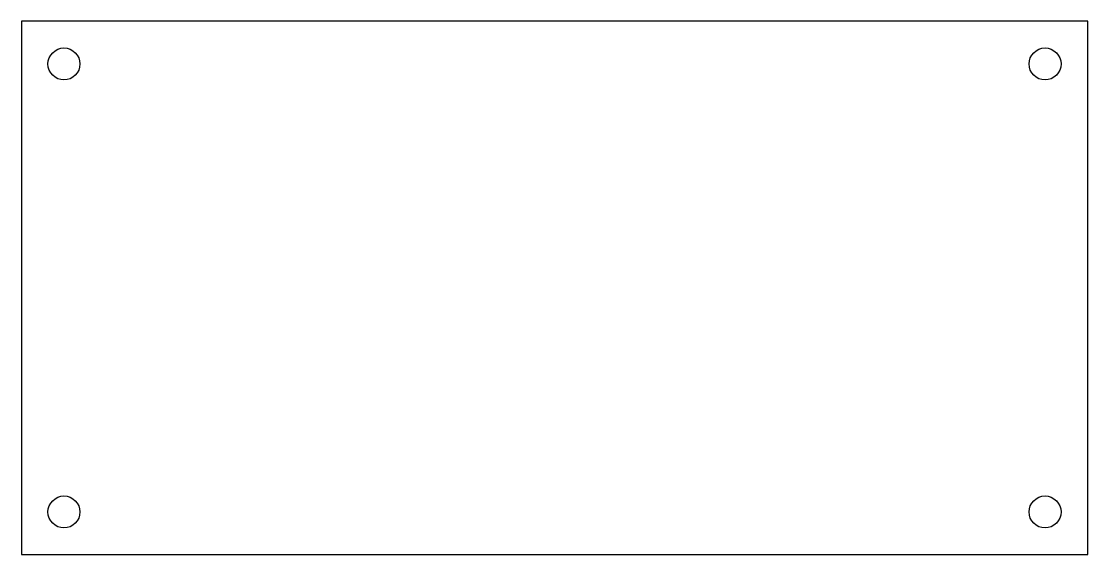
# Model space of a CAD drawing. Header units: millimetres. Extents: x 3745 to 3845, y 1949 to 1999.
import ezdxf

# ---------------------------------------------------------------- set-up
doc = ezdxf.new("R2010")
doc.units = ezdxf.units.MM

msp = doc.modelspace()

# ---------------------------------------------------------------- linework, layer by layer
for p, q in [((3745.31, 1998.82), (3745.31, 1948.82)), ((3845.31, 1998.82), (3745.31, 1998.82)), ((3845.31, 1948.82), (3845.31, 1998.82)), ((3745.31, 1948.82), (3845.31, 1948.82))]:
    msp.add_line(p, q)
for centre in [(3749.31, 1994.82), (3841.31, 1994.82), (3749.31, 1952.82), (3841.31, 1952.82)]:
    msp.add_circle(centre, 1.5)

doc.saveas('drawing.dxf')
